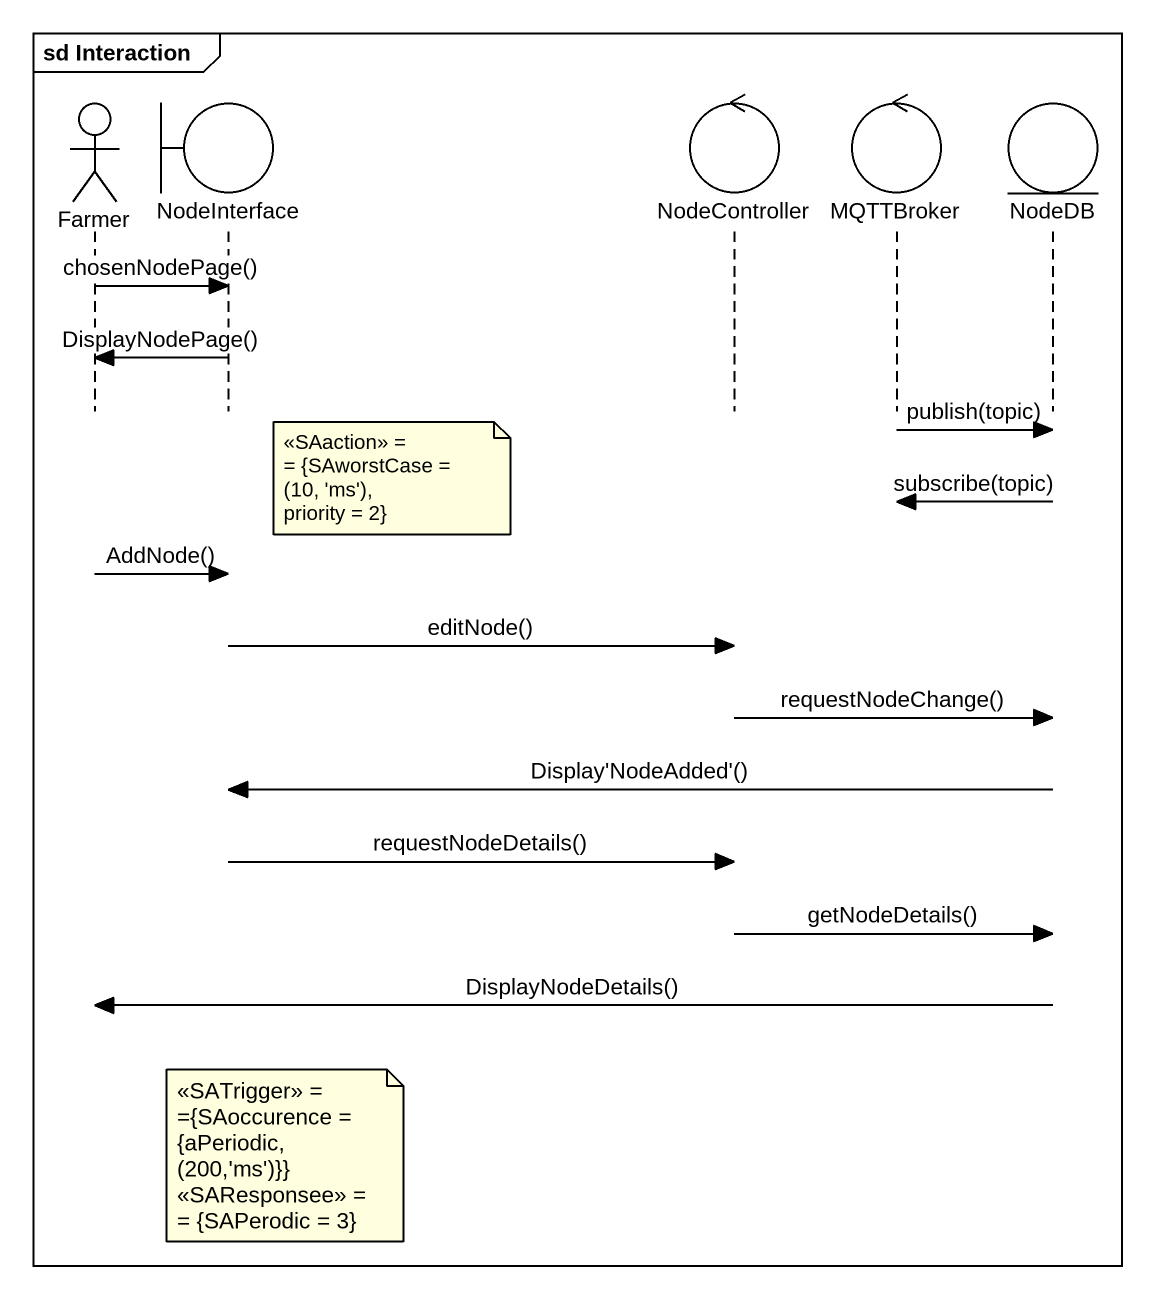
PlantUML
@startuml
mainframe sd Interaction
hide footbox
actor Farmer
boundary NodeInterface
control NodeController
control MQTTBroker
entity NodeDB

Farmer -> NodeInterface : chosenNodePage()
NodeInterface -> Farmer : DisplayNodePage()
MQTTBroker -> NodeDB : publish(topic)
note right of NodeInterface
  <<SAaction>> =
  ~= {SAworstCase =
  (10, 'ms'),
  priority = 2}
end note
NodeDB -> MQTTBroker : subscribe(topic)
Farmer -> NodeInterface : AddNode()
NodeInterface -> NodeController : editNode()
NodeController -> NodeDB : requestNodeChange()
NodeDB -> NodeInterface : Display'NodeAdded'()
NodeInterface -> NodeController : requestNodeDetails()
NodeController -> NodeDB : getNodeDetails()
NodeDB -> Farmer : DisplayNodeDetails()
note over NodeInterface
  <<SATrigger>> =
  ~={SAoccurence =
  {aPeriodic, (200,'ms')}}
  <<SAResponsee>> =
  ~= {SAPerodic = 3}
end note
@enduml
